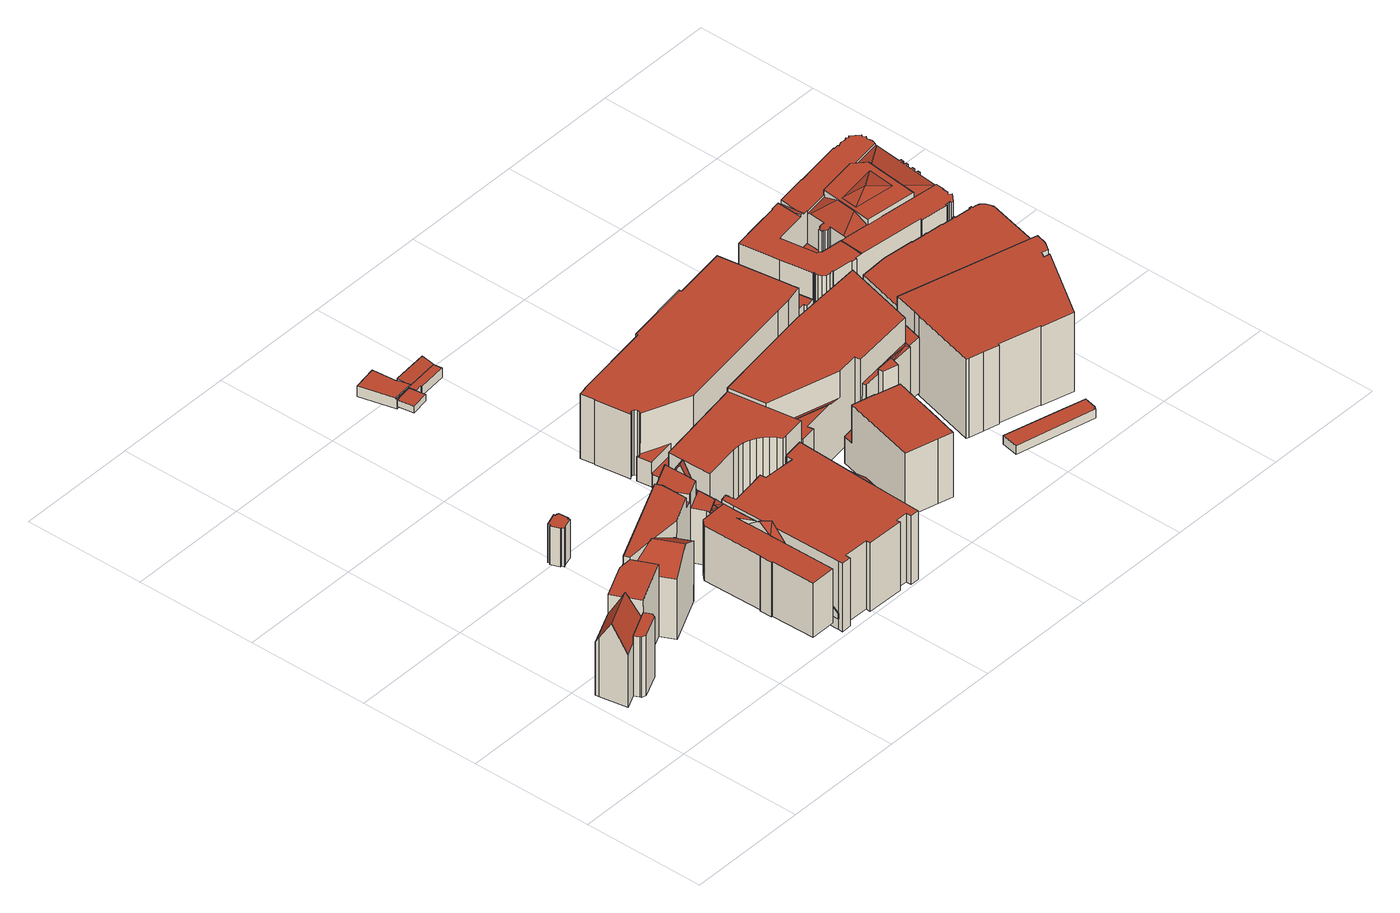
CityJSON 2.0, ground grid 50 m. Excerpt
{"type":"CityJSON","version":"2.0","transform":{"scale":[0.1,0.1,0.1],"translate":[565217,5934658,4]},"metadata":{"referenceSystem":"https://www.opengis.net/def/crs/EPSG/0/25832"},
"CityObjects":{
"building1":{"type":"Building","attributes":{"name":"Gericht","Gemeindeschluessel":"02100108","Geometrietyp2DReferenz":"3000","function":"31001_3010","roofType":"1000","measuredHeight":33.79,"storeysAboveGround":4},"address":[{"country":"Germany","locality":"Hamburg","thoroughfareNumber":"13","thoroughfareName":"Dammtorwall"}],"geometry":[{"type":"Solid","lod":"2","boundaries":[[[[0,1,2,3,4,5,6]],[[7,8,9,10,11,12,13]],[[14,15,16]],[[17,18,19]],[[20,21,22,23,24,25,26,27,28]],[[29,30,31]],[[32,33,34,35]],[[32,35,36]],[[33,32,37]],[[38,39,40,41,42,43,28]],[[44,45,39,38,27]],[[46,47,48]],[[49,46,48,50]],[[50,48,51]],[[52,53,54]],[[54,53,55]],[[54,55,56]],[[57,58,59]],[[5,4,60,61]],[[3,2,62,63]],[[2,1,64,62]],[[1,0,65,64]],[[0,6,66,65]],[[10,9,16,15]],[[16,9,8,67,68]],[[7,13,69]],[[11,70,12]],[[68,71,72,16]],[[72,73,14,16]],[[74,75,59,58]],[[19,18,76,77,30]],[[77,78,31,30]],[[20,28,43]],[[26,79,44,27]],[[26,25,80,79]],[[23,22,30,29]],[[30,22,21,17,19]],[[81,82,83]],[[84,85,55]],[[86,87,88,89]],[[90,91,92,93]],[[91,94,95,92]],[[96,34,33]],[[97,32,36]],[[37,32,98]],[[99,100,33]],[[37,98,51,48]],[[42,41,101,102]],[[41,40,103,101]],[[79,104,45,44]],[[99,47,46,105,100]],[[47,99,48]],[[98,106,50,51]],[[107,81,83,52]],[[108,109,110,111]],[[112,113,114,115]],[[116,117,118,119]],[[120,97,36,35,34,96,121,122,123]],[[119,124,125,107,52,54,56,116]],[[24,23,29,31,78,126,57,59,75,127,128,129]],[[11,10,15,14,73,76,18,17,21,20,43,42,102,110,109,70]],[[86,94,91,90,130,131,84,55,82,81,107,125,106,98,32,97,120,113,112,87]],[[132,133,93,92,95,89,88,115,114,123,122,129,128,134,135,136,137,63,62,64,65,66,138,139,111,110,102,101,103,140,141,124,119,118,142]],[[143,12,70,109,108,144]],[[108,111,139,145,144]],[[136,67,8,7,69,146,137]],[[114,113,120,123]],[[95,94,86,89]],[[103,40,39,45,104,147,140]],[[142,118,117,148]],[[55,53,82]],[[141,49,50,106,125,124]],[[140,147,105,46,49,141]],[[27,38,28]],[[133,130,90,93]],[[88,87,112,115]],[[132,131,130,133]],[[142,148,85,84,131,132]],[[122,121,80,25,24,129]],[[134,128,127,149]],[[134,149,150,151,135]],[[136,135,151,67]],[[152,153,71]],[[74,58,57,126,153]],[[66,6,5,61,154,138]],[[137,146,60,4,3,63]],[[12,143,13]],[[139,138,154,145]],[[117,116,56,55,85,148]],[[83,82,53,52]],[[48,99,33,37]],[[96,33,100,105,147,104,79,80,121]],[[149,127,75,74,153,152,150]],[[152,71,68,67,151,150]],[[126,78,77,76,73,72,71,153]],[[154,61,60,146,69,13,143,144,145]]]],"semantics":{"surfaces":[{"type":"RoofSurface"},{"type":"WallSurface"},{"type":"GroundSurface"}],"values":[[0,0,0,0,0,0,0,0,0,0,0,0,0,0,0,0,0,0,1,1,1,1,1,1,1,1,1,1,1,1,1,1,1,1,1,1,1,1,1,1,1,1,1,1,1,1,1,1,1,1,1,1,1,1,1,1,1,1,1,1,1,0,2,0,1,1,1,1,1,1,1,1,1,1,1,1,1,1,1,1,1,1,1,1,1,1,1,1,0,0,0,0,0,0,0,0]]}}]},
"building2":{"type":"Building","attributes":{"Gemeindeschluessel":"02100108","Geometrietyp2DReferenz":"3000","function":"51009_1610","roofType":"1000","measuredHeight":16.73},"address":[{"country":"Germany","locality":"Hamburg"}],"geometry":[{"type":"Solid","lod":"2","boundaries":[[[[155,156,157,158]],[[156,159,160,157]],[[159,161,162,160]],[[161,163,164,162]],[[163,165,166,164]],[[165,167,168,166]],[[167,169,170,168]],[[169,171,172,170]],[[173,174,175,176]],[[174,177,178,175]],[[177,179,180,178]],[[177,174,173,181,171,169,167,165,163,161,159,156,155,182,179]],[[176,175,178,180,183,158,157,160,162,164,166,168,170,172,184]],[[180,179,182,183]],[[184,181,173,176]],[[172,171,181,184]],[[183,182,155,158]]]],"semantics":{"surfaces":[{"type":"WallSurface"},{"type":"RoofSurface"},{"type":"GroundSurface"}],"values":[[0,0,0,0,0,0,0,0,0,0,0,1,2,0,0,0,0]]}}]},
"building3":{"type":"Building","attributes":{"Gemeindeschluessel":"02100108","Geometrietyp2DReferenz":"3000","function":"31001_2010","roofType":"1000","measuredHeight":29.78,"storeysAboveGround":6},"address":[{"country":"Germany","locality":"Hamburg","thoroughfareName":"Dammtorwall"}],"geometry":[{"type":"Solid","lod":"2","boundaries":[[[[185,186,187,188]],[[186,189,190,187]],[[189,191,192,190]],[[191,193,194,192]],[[195,196,197,198]],[[199,200,201,202]],[[200,203,204,201]],[[203,205,206,204]],[[205,207,208,206]],[[207,209,210,208]],[[209,211,212,210]],[[211,213,214,212]],[[215,216,217,218]],[[216,219,220,217]],[[221,222,223,224]],[[225,226,227,228]],[[226,229,230,227]],[[229,231,232,230]],[[233,234,235,236]],[[236,235,218,217,220,224,223,188,187,190,192,194,228,227,230,232,237,238,239,198,197,202,201,204,206,208,210,212,214,240]],[[191,189,186,185,222,221,219,216,215,234,233,241,213,211,209,207,205,203,200,199,196,195,242,243,244,231,229,226,225,193]],[[225,228,194,193]],[[221,224,220,219]],[[242,239,238,243]],[[215,218,235,234]],[[233,236,240,241]],[[241,240,214,213]],[[199,202,197,196]],[[195,198,239,242]],[[185,188,223,222]],[[243,238,237,244]],[[244,237,232,231]]]],"semantics":{"surfaces":[{"type":"WallSurface"},{"type":"GroundSurface"},{"type":"RoofSurface"}],"values":[[0,0,0,0,0,0,0,0,0,0,0,0,0,0,0,0,0,0,0,1,2,0,0,0,0,0,0,0,0,0,0,0]]}}]},
"building4":{"type":"Building","attributes":{"Gemeindeschluessel":"02100108","Geometrietyp2DReferenz":"3000","function":"31001_2020","roofType":"1000","measuredHeight":4.52},"address":[{"country":"Germany","locality":"Hamburg","thoroughfareName":"Dammtorwall"}],"geometry":[{"type":"Solid","lod":"2","boundaries":[[[[245,246,247,248,249]],[[245,249,250,251]],[[249,248,252,250]],[[253,254,255,256]],[[254,257,258,255]],[[257,259,260,258]],[[259,261,262,260]],[[261,263,264,262]],[[263,265,266,264]],[[267,268,247,246]],[[269,270,271,272]],[[270,273,274,271]],[[273,275,276,274]],[[275,277,278,276]],[[277,279,280,278]],[[251,250,252,256,255,258,260,262,264,266,272,271,274,276,278,280,281]],[[281,280,279,282]],[[272,266,265,269]],[[281,282,267,246,245,251]],[[252,248,247,268,253,256]],[[265,263,261,259,257,254,253,268,267,282,279,277,275,273,270,269]]]],"semantics":{"surfaces":[{"type":"RoofSurface"},{"type":"WallSurface"},{"type":"GroundSurface"}],"values":[[0,1,1,1,1,1,1,1,1,1,1,1,1,1,1,2,1,1,1,1,0]]}}]},
"building5":{"type":"Building","attributes":{"Gemeindeschluessel":"02100108","Geometrietyp2DReferenz":"3000","function":"31001_2080","roofType":"1000","measuredHeight":2.8,"storeysAboveGround":1},"address":[{"country":"Germany","locality":"Hamburg","thoroughfareName":"Gorch-Fock-Wall"}],"geometry":[{"type":"Solid","lod":"2","boundaries":[[[[283,284,285,286,287]],[[288,289,290,291,292]],[[286,285,288,292]],[[285,284,289,288]],[[284,283,290,289]],[[283,287,291,290]],[[287,286,292,291]]]],"semantics":{"surfaces":[{"type":"RoofSurface"},{"type":"GroundSurface"},{"type":"WallSurface"}],"values":[[0,1,2,2,2,2,2]]}}]},
"building6":{"type":"Building","attributes":{"Gemeindeschluessel":"02100108","Geometrietyp2DReferenz":"3000","function":"31001_2010","roofType":"1000","measuredHeight":32.4,"storeysAboveGround":9},"address":[{"country":"Germany","locality":"Hamburg","thoroughfareNumber":"7a","thoroughfareName":"Dammtorwall"}],"geometry":[{"type":"Solid","lod":"2","boundaries":[[[[293,294,295,296]],[[297,298,299,300]],[[301,302,303,304]],[[305,306,307,308]],[[306,309,310,307]],[[309,311,312,310]],[[313,314,315,316]],[[315,308,307,310,312,300,299,304,303,317,296,295,318,316]],[[302,301,298,297,311,309,306,305,314,313,319,294,293,320]],[[319,318,295,294]],[[293,296,317,320]],[[313,316,318,319]],[[305,308,315,314]],[[320,317,303,302]],[[301,304,299,298]],[[297,300,312,311]]]],"semantics":{"surfaces":[{"type":"WallSurface"},{"type":"GroundSurface"},{"type":"RoofSurface"}],"values":[[0,0,0,0,0,0,0,1,2,0,0,0,0,0,0,0]]}}]},
"building7":{"type":"Building","attributes":{"Gemeindeschluessel":"02100108","Geometrietyp2DReferenz":"3000","function":"31001_2080","roofType":"1000","measuredHeight":5.4,"storeysAboveGround":1},"address":[{"country":"Germany","locality":"Hamburg","thoroughfareNumber":"4","thoroughfareName":"Gorch-Fock-Wall"}],"geometry":[{"type":"Solid","lod":"2","boundaries":[[[[321,322,323,324,325]],[[326,321,325]],[[324,327,325]],[[328,329,330,331]],[[329,332,333,330]],[[334,335,336,337]],[[335,338,339,336]],[[336,339,340,341,342,343,331,330,333,337]],[[326,325,327,344,345,346,347]],[[344,342,341,345]],[[346,340,339,338,348,347]],[[337,333,332,334]],[[343,323,322,349,328,331]],[[322,321,326,347,348,349]],[[342,344,327,324,323,343]],[[345,341,340,346]],[[348,338,335,334,332,329,328,349]]]],"semantics":{"surfaces":[{"type":"RoofSurface"},{"type":"WallSurface"},{"type":"GroundSurface"}],"values":[[0,1,1,1,1,1,1,2,0,1,1,1,1,1,1,1,0]]}}]},
"building8":{"type":"Building","attributes":{"Gemeindeschluessel":"02100108","Geometrietyp2DReferenz":"3000","function":"31001_2010","roofType":"1000","measuredHeight":11.94,"storeysAboveGround":4},"address":[{"country":"Germany","locality":"Hamburg","thoroughfareName":"Welckerstraße"}],"geometry":[{"type":"Solid","lod":"2","boundaries":[[[[350,351,352,353]],[[351,354,355,352]],[[356,350,353,357]],[[358,356,357,359]],[[359,355,354,358]],[[359,357,353,352,355]],[[354,351,350,356,358]]]],"semantics":{"surfaces":[{"type":"WallSurface"},{"type":"GroundSurface"},{"type":"RoofSurface"}],"values":[[0,0,0,0,0,1,2]]}}]},
"building9":{"type":"Building","attributes":{"Gemeindeschluessel":"02100108","Geometrietyp2DReferenz":"3000","function":"31001_2010","roofType":"1000","measuredHeight":28.14,"storeysAboveGround":7},"address":[{"country":"Germany","locality":"Hamburg","thoroughfareNumber":"8","thoroughfareName":"Welckerstraße"}],"geometry":[{"type":"Solid","lod":"2","boundaries":[[[[360,361,362,363]],[[364,365,363,362]],[[361,360,366,367]],[[368,369,370,371]],[[369,372,373,370]],[[372,374,375,373]],[[374,376,377,375]],[[376,378,379,377]],[[378,380,381,379]],[[380,382,383,381]],[[382,384,385,383]],[[367,366,386,371,370,373,375,377,379,381,383,385,387]],[[387,385,384,388]],[[371,386,389,368]],[[366,360,363,365,389,386]],[[387,388,364,362,361,367]],[[389,365,364,388,384,382,380,378,376,374,372,369,368]]]],"semantics":{"surfaces":[{"type":"RoofSurface"},{"type":"WallSurface"},{"type":"GroundSurface"}],"values":[[0,1,1,1,1,1,1,1,1,1,1,2,1,1,1,1,0]]}}]},
"building10":{"type":"Building","attributes":{"Gemeindeschluessel":"02100108","Geometrietyp2DReferenz":"3000","function":"31001_2010","roofType":"1000","measuredHeight":28.21,"storeysAboveGround":3},"address":[{"country":"Germany","locality":"Hamburg","thoroughfareNumber":"4","thoroughfareName":"Dammtorwall"}],"geometry":[{"type":"Solid","lod":"2","boundaries":[[[[390,391,392,393,394]],[[395,396,397,398,399,400,401]],[[402,403,404,405]],[[406,407,408,409]],[[407,410,411,408]],[[410,412,413,411]],[[412,414,415,413]],[[414,416,417,415]],[[416,418,419,417]],[[418,420,421,419]],[[420,422,423,421]],[[424,425,426,427]],[[425,428,429,426]],[[428,430,431,429]],[[430,432,433,431]],[[432,434,435,433]],[[434,436,437,435]],[[436,438,439,437]],[[438,440,441,439]],[[440,406,409,441]],[[393,392,442,443]],[[390,394,398,397]],[[400,399,444,445]],[[395,401,446,447]],[[401,400,445,446]],[[448,449,450,451]],[[449,452,453,450]],[[452,454,455,453]],[[456,457,458,459]],[[457,460,461,458]],[[460,462,463,461]],[[462,464,465,463]],[[464,466,467,465]],[[466,468,469,467]],[[468,470,471,469]],[[470,472,473,471]],[[472,474,475,473]],[[476,477,478,479]],[[480,481,404,403]],[[482,483,484,485]],[[454,486,396,395,447,455]],[[478,487,451,450,453,455,447,446,445,444,443,442,427,426,429,431,433,435,437,439,441,409,408,411,413,415,417,419,421,423,459,458,461,463,465,467,469,471,473,475,485,484,479]],[[478,477,480,403,402,487]],[[479,484,483,476]],[[485,475,474,482]],[[487,402,405,488,448,451]],[[444,399,398,394,393,443]],[[442,392,391,489,424,427]],[[391,390,397,396,486,489]],[[405,404,481,490,491,488]],[[423,422,491,490,456,459]],[[474,472,470,468,466,464,462,460,457,456,490,481,480,477,476,483,482]],[[491,422,420,418,416,414,412,410,407,406,440,438,436,434,432,430,428,425,424,489,486,454,452,449,448,488]]]],"semantics":{"surfaces":[{"type":"RoofSurface"},{"type":"WallSurface"},{"type":"GroundSurface"}],"values":[[0,0,0,1,1,1,1,1,1,1,1,1,1,1,1,1,1,1,1,1,1,1,1,1,1,1,1,1,1,1,1,1,1,1,1,1,1,1,1,1,1,2,1,1,1,1,1,1,1,1,1,0,0]]}}]},
"building11":{"type":"Building","attributes":{"Gemeindeschluessel":"02100108","Geometrietyp2DReferenz":"3000","function":"31001_2460","roofType":"1000","measuredHeight":35.08,"storeysAboveGround":4},"address":[{"country":"Germany","locality":"Hamburg","thoroughfareNumber":"5","thoroughfareName":"Dammtorwall"}],"geometry":[{"type":"Solid","lod":"2","boundaries":[[[[492,493,494,495]],[[496,497,498,499,500,501,502,503,504]],[[505,506,507,508]],[[509,502,510]],[[511,496,509]],[[512,511,509,510]],[[513,514,515,516,517]],[[518,519,494,493]],[[520,521,522,523]],[[524,525,492,495]],[[526,527,528,529]],[[499,498,514,513]],[[498,497,515,514]],[[507,506,502,501]],[[510,502,530,531]],[[532,533,511,534]],[[535,536,537,538]],[[536,539,540,537]],[[539,541,542,540]],[[543,544,545,546]],[[531,530,547,548,549,550]],[[512,510,531,550,551,552]],[[552,551,553,554,555,556,557,558,559,546,545,529,528,523,522,560,538,537,540,542,561]],[[532,562,521,520,519,518,563,564,533]],[[564,516,515,497,496,511,533]],[[558,563,518,493,492,525,565,559]],[[528,527,524,495,494,519,520,523]],[[532,534,535,538,560,562]],[[561,542,541,566]],[[561,566,512,552]],[[503,567,504]],[[551,550,549,553]],[[553,549,548,554]],[[554,548,547,505,508,555]],[[556,500,499,513,517,557]],[[555,508,507,501,500,556]],[[530,502,503,502,506,505,547]],[[529,545,544,526]],[[546,559,565,543]],[[557,517,516,564,563,558]],[[562,560,522,521]],[[541,539,536,535,534,511,512,566]],[[496,504,567,509]],[[567,503,502,509]],[[565,525,524,527,526,544,543]]]],"semantics":{"surfaces":[{"type":"RoofSurface"},{"type":"WallSurface"},{"type":"GroundSurface"}],"values":[[0,0,0,0,0,0,0,1,1,1,1,1,1,1,1,1,1,1,1,1,0,1,2,0,1,1,1,1,1,1,1,1,1,1,1,1,1,1,1,1,1,0,0,0,0]]}}]},
"building12":{"type":"Building","attributes":{"Gemeindeschluessel":"02100108","Geometrietyp2DReferenz":"3000","function":"31001_2080","roofType":"1000","measuredHeight":3.77,"storeysAboveGround":2},"address":[{"country":"Germany","locality":"Hamburg","thoroughfareName":"Dammtorstraße"}],"geometry":[{"type":"Solid","lod":"2","boundaries":[[[[568,569,570,571]],[[572,573,574,575]],[[573,576,577,574]],[[576,578,579,577]],[[578,580,581,579]],[[580,582,583,581]],[[575,570,569,572]],[[571,583,582,568]],[[571,570,575,574,577,579,581,583]],[[582,580,578,576,573,572,569,568]]]],"semantics":{"surfaces":[{"type":"WallSurface"},{"type":"GroundSurface"},{"type":"RoofSurface"}],"values":[[0,0,0,0,0,0,0,0,1,2]]}}]},
"building13":{"type":"Building","attributes":{"Gemeindeschluessel":"02100108","Geometrietyp2DReferenz":"3000","function":"31001_2010","roofType":"1000","measuredHeight":34.6,"storeysAboveGround":8},"address":[{"country":"Germany","locality":"Hamburg","thoroughfareNumber":"12","thoroughfareName":"Dammtorstraße"}],"geometry":[{"type":"Solid","lod":"2","boundaries":[[[[584,585,586,587]],[[585,588,589,586]],[[590,591,592,593]],[[591,594,595,592]],[[594,596,597,595]],[[596,598,599,597]],[[598,600,601,599]],[[600,602,603,601]],[[602,604,605,603]],[[604,606,607,605]],[[606,608,609,607]],[[608,584,587,609]],[[610,611,612,613]],[[593,592,595,597,599,601,603,605,607,609,587,586,589,613,612,614,615]],[[614,612,611,616]],[[615,614,616,617,618,619]],[[615,619,620,621,590,593]],[[617,621,620,618]],[[613,589,588,610]],[[620,619,618]],[[588,585,584,608,606,604,602,600,598,596,594,591,590,621,617,616,611,610]]]],"semantics":{"surfaces":[{"type":"WallSurface"},{"type":"GroundSurface"},{"type":"RoofSurface"}],"values":[[0,0,0,0,0,0,0,0,0,0,0,0,0,1,0,0,0,0,0,2,2]]}}]},
"building14":{"type":"Building","attributes":{"Gemeindeschluessel":"02100108","Geometrietyp2DReferenz":"3000","function":"51009_1610","roofType":"1000","measuredHeight":9},"address":[{"country":"Germany","locality":"Hamburg"}],"geometry":[{"type":"Solid","lod":"2","boundaries":[[[[622,623,624,625,626,627,628,629,630,631,632,633,634,635,636,637,638,639]],[[640,641,642,643,644,645,646,647,648,649,650,651,652,653,654,655,656,657]],[[655,622,639,656]],[[654,623,622,655]],[[653,624,623,654]],[[652,625,624,653]],[[651,626,625,652]],[[650,627,626,651]],[[649,628,627,650]],[[648,629,628,649]],[[647,630,629,648]],[[646,631,630,647]],[[645,632,631,646]],[[644,633,632,645]],[[643,634,633,644]],[[642,635,634,643]],[[641,636,635,642]],[[640,637,636,641]],[[657,638,637,640]],[[656,639,638,657]]]],"semantics":{"surfaces":[{"type":"GroundSurface"},{"type":"RoofSurface"},{"type":"WallSurface"}],"values":[[0,1,2,2,2,2,2,2,2,2,2,2,2,2,2,2,2,2,2,2]]}}]},
"building15":{"type":"Building","attributes":{"Gemeindeschluessel":"02100108","Geometrietyp2DReferenz":"3000","function":"31001_3010","roofType":"1000","measuredHeight":30.44,"storeysAboveGround":6},"address":[{"country":"Germany","locality":"Hamburg","thoroughfareNumber":"15","thoroughfareName":"Dammtorstraße"}],"geometry":[{"type":"Solid","lod":"2","boundaries":[[[[658,659,660,613]],[[659,661,662,660]],[[661,663,664,662]],[[663,665,666,664]],[[665,667,668,666]],[[667,669,670,668]],[[671,672,673,674]],[[672,675,676,673]],[[675,677,614,676]],[[678,658,613,612]],[[679,680,681,682]],[[680,683,684,681]],[[683,685,686,684]],[[685,687,688,686]],[[687,689,690,688]],[[689,691,692,690]],[[691,693,694,692]],[[693,695,696,694]],[[695,697,698,696]],[[697,699,700,698]],[[699,701,702,700]],[[701,703,704,702]],[[703,705,706,704]],[[705,707,708,706]],[[707,709,710,708]],[[709,711,712,710]],[[711,713,714,712]],[[713,715,716,714]],[[715,717,718,716]],[[717,719,720,718]],[[677,678,612,614]],[[717,715,713,711,709,707,705,703,701,699,697,695,693,691,689,687,685,683,680,679,721,722,669,667,665,663,661,659,658,678,677,675,672,671,719]],[[723,682,681,684,686,688,690,692,694,696,698,700,702,704,706,708,710,712,714,716,718,720,674,673,676,614,612,613,660,662,664,666,668,670,724]],[[720,719,671,674]],[[723,721,679,682]],[[724,722,721,723]],[[670,669,722,724]]]],"semantics":{"surfaces":[{"type":"WallSurface"},{"type":"RoofSurface"},{"type":"GroundSurface"}],"values":[[0,0,0,0,0,0,0,0,0,0,0,0,0,0,0,0,0,0,0,0,0,0,0,0,0,0,0,0,0,0,0,1,2,0,0,0,0]]}}]},
"building16":{"type":"Building","attributes":{"Gemeindeschluessel":"02100108","Geometrietyp2DReferenz":"3000","function":"31001_3050","roofType":"1000","measuredHeight":27.7,"storeysAboveGround":6},"address":[{"country":"Germany","locality":"Hamburg","thoroughfareNumber":"2","thoroughfareName":"Dammtorwall"}],"geometry":[{"type":"Solid","lod":"2","boundaries":[[[[725,726,727]],[[728,729,730,731,732,733,734,735,736,737,738,739,740,741,742,743,744,745,746]],[[747,748,749,750,751,752]],[[753,754,755,756,757,758,759,760,761,762,763,764,765,766,767,768,769,770,771,772,773,774,775,776,777,778,779,780,747,781,782]],[[783,784,785,786,787]],[[788,789,790,791,792,784]],[[793,794,795,796,797,798,799,800,801,802,803,804,805,806,807,808,788,784,783]],[[809,725,810]],[[811,812,813,814]],[[815,816,817,818]],[[816,819,820,817]],[[819,821,822,820]],[[821,823,824,822]],[[823,825,826,824]],[[825,827,828,826]],[[827,829,830,828]],[[829,831,832,830]],[[831,833,834,832]],[[833,835,836,834]],[[837,838,839,840]],[[841,750,749]],[[842,744,725,809]],[[744,843,726,725]],[[844,845,846,847]],[[845,848,849,846]],[[848,850,851,849]],[[745,744,725,727]],[[744,743,810,725]],[[741,740,787,786]],[[739,738,852,853]],[[738,737,854,852]],[[737,736,855,854]],[[736,735,856,855]],[[735,734,857,856]],[[734,733,858,857]],[[733,732,859,858]],[[732,731,860,859]],[[731,730,861,860]],[[730,729,862,861]],[[729,728,863,862]],[[728,746,864,863]],[[751,750,865]],[[752,781,747]],[[866,867,868,869]],[[867,870,871,868]],[[870,872,873,871]],[[872,874,875,873]],[[876,877,878,879]],[[877,880,881,878]],[[880,882,883,881]],[[780,748,747]],[[779,778,884,885]],[[778,777,886,884]],[[777,776,887,886]],[[776,775,888,887]],[[775,774,889,888]],[[774,773,890,889]],[[773,772,891,890]],[[772,771,892,891]],[[771,770,893,892]],[[770,769,894,893]],[[769,768,895,894]],[[768,767,896,895]],[[767,766,897,896]],[[766,765,898,897]],[[765,764,899,898]],[[764,763,900,899]],[[763,762,901,900]],[[762,761,902,901]],[[761,760,903,902]],[[760,759,904,903]],[[759,758,905,904]],[[758,757,906,905]],[[757,756,907,906]],[[756,755,908,907]],[[754,753,791,790]],[[808,807,909,910]],[[807,806,911,909]],[[806,805,912,911]],[[805,804,913,912]],[[804,803,914,913]],[[803,802,915,914]],[[802,801,916,915]],[[801,800,917,916]],[[800,799,918,917]],[[799,798,919,918]],[[798,797,920,919]],[[797,796,921,920]],[[796,795,922,921]],[[795,794,923,922]],[[794,793,924,923]],[[925,926,927,928]],[[929,925,928,930]],[[842,809,810,743,742,931,932,933,934,935]],[[936,937,938,939,782,781,752,751,865,940,941,942]],[[903,904,905,906,907,908,943,944,945,910,909,911,912,913,914,915,916,917,918,919,920,921,922,923,924,946,947,853,852,854,855,856,857,858,859,860,861,862,863,864,948,949,847,846,849,851,950,818,817,820,822,824,826,828,830,832,834,836,951,952,953,954,955,840,839,956,957,885,884,886,887,888,889,890,891,892,893,894,895,896,897,898,899,900,901,902],[937,936,942,958,814,813,959,934,933,932,931,960,961,879,878,881,883,962,930,928,927,869,868,871,873,875,963,964,939,938]],[[965,966,835,833,831,829,827,825,823,821,819,816,815,967,850,848,845,844,843,744,842,935,968,812,811,969,941,940,865,750,841,838,837,970,971,972]],[[841,749,748,780,779,885,957,956,839,838]],[[948,864,746,745,727,726,843,844,847,949]],[[741,786,785,876,879,961,960,931,742]],[[947,946,924,793,783,787,740,739,853]],[[792,791,753,782,939,964,963,875,874]],[[945,944,789,788,808,910]],[[790,789,944,943,908,755,754]],[[883,882,973,929,930,962]],[[869,927,926,866]],[[851,850,967,815,818,950]],[[836,835,966,965,952,951]],[[935,934,959,813,812,968]],[[952,965,972,971,954,953]],[[811,814,958,942,941,969]],[[970,837,840,955,954,971]],[[973,882,880,877,876,785,784,792,874,872,870,867,866,926,925,929]]]],"semantics":{"surfaces":[{"type":"RoofSurface"},{"type":"WallSurface"},{"type":"GroundSurface"}],"values":[[0,0,0,0,0,0,0,0,1,1,1,1,1,1,1,1,1,1,1,1,1,1,1,1,1,1,1,1,1,1,1,1,1,1,1,1,1,1,1,1,1,1,1,1,1,1,1,1,1,1,1,1,1,1,1,1,1,1,1,1,1,1,1,1,1,1,1,1,1,1,1,1,1,1,1,1,1,1,1,1,1,1,1,1,1,1,1,1,1,1,1,1,1,1,1,2,0,1,1,1,1,1,1,1,1,1,1,1,1,1,1,1,0]]}}]},
"building17":{"type":"Building","attributes":{"Gemeindeschluessel":"02100108","Geometrietyp2DReferenz":"3000","function":"51009_1610","roofType":"1000","measuredHeight":25.84},"address":[{"country":"Germany","locality":"Hamburg"}],"geometry":[{"type":"Solid","lod":"2","boundaries":[[[[974,975,976,977]],[[975,978,979,976]],[[980,978,975,974,981]],[[982,977,976,979,983]],[[983,980,981,982]],[[982,981,974,977]],[[979,978,980,983]]]],"semantics":{"surfaces":[{"type":"WallSurface"},{"type":"RoofSurface"},{"type":"GroundSurface"}],"values":[[0,0,1,2,0,0,0]]}}]}
},
"vertices":[
[95,268,314],[112,262,314],[207,306,314],[213,322,314],[199,351,314],[82,295,314],[93,272,314],[200,352,365],[381,438,365],[338,529,365],[281,527,365],[147,463,365],[167,420,365],[179,396,365],[328,550,344],[281,527,344],[338,529,344],[703,728,306],[692,723,306],[703,699,306],[813,781,354],[703,728,354],[703,699,354],[745,612,354],[753,616,354],[753,615,354],[814,644,354],[814,692,354],[813,733,354],[745,612,323],[703,699,323],[705,593,323],[790,544,288],[793,557,289],[778,550,287],[778,548,287],[778,544,287],[815,545,291],[813,713,389],[841,726,389],[840,787,285],[819,777,286],[816,782,275],[813,781,275],[814,644,274],[842,658,274],[843,581,292],[815,567,292],[815,565,291],[844,554,288],[844,546,287],[815,545,287],[846,401,250],[818,363,325],[846,333,325],[818,315,288],[847,266,250],[589,537,250],[572,537,250],[575,531,250],[199,351,281],[82,295,281],[207,306,51],[213,322,51],[112,262,51],[95,268,51],[93,272,51],[381,438,314],[338,529,314],[200,352,282],[147,463,282],[439,532,375],[338,529,375],[328,550,375],[572,537,314],[575,531,314],[692,723,375],[703,699,375],[705,593,375],[814,644,289],[753,615,289],[816,462,288],[817,412,288],[816,462,250],[819,266,288],[819,266,251],[710,267,288],[714,267,288],[714,267,51],[710,267,51],[718,36,288],[715,216,288],[715,216,51],[718,36,51],[711,216,288],[711,216,51],[778,550,289],[778,544,288],[815,545,288],[815,567,291],[815,567,289],[819,777,51],[816,782,51],[840,787,51],[842,658,289],[843,581,289],[844,546,288],[846,401,288],[5,382,304],[2,395,282],[2,395,51],[5,382,51],[710,518,288],[733,542,288],[733,542,51],[710,518,51],[850,37,75],[848,37,75],[848,37,51],[850,37,51],[778,543,288],[777,564,289],[777,564,51],[778,543,51],[844,500,51],[844,500,288],[589,537,375],[574,530,314],[574,530,51],[753,616,51],[820,37,288],[818,266,288],[818,266,51],[820,37,51],[602,472,51],[409,379,51],[381,438,51],[199,352,51],[82,295,51],[23,267,51],[843,604,51],[844,554,51],[846,266,51],[173,408,388],[13,331,388],[23,267,282],[199,352,282],[843,604,289],[846,266,251],[602,472,314],[506,425,384],[409,379,314],[455,533,384],[470,533,375],[82,295,282],
[410,946,251],[407,956,251],[407,956,84],[410,946,84],[459,974,251],[459,974,84],[460,967,251],[460,967,84],[468,969,251],[468,969,84],[469,966,251],[469,966,84],[475,966,251],[475,966,84],[479,925,251],[479,925,84],[474,924,251],[474,924,84],[435,902,251],[426,897,251],[426,897,84],[435,902,84],[422,909,251],[422,909,84],[417,907,251],[417,907,84],[475,914,251],[404,944,251],[404,944,84],[475,914,84],
[891,39,302],[890,19,302],[890,19,4],[891,39,4],[850,19,302],[850,19,4],[850,37,302],[850,37,4],[844,500,302],[844,500,4],[1030,538,302],[1033,518,302],[1033,518,4],[1030,538,4],[1146,513,302],[1162,513,302],[1162,513,4],[1146,513,4],[1163,538,302],[1163,538,4],[1164,538,302],[1164,538,4],[1163,542,302],[1163,542,4],[1252,555,302],[1252,555,4],[1252,551,302],[1252,551,4],[1239,223,302],[1239,223,4],[1195,30,302],[1147,31,302],[1147,31,4],[1195,30,4],[1146,16,302],[1146,16,4],[995,20,302],[995,38,302],[995,38,4],[995,20,4],[844,554,302],[872,559,302],[872,559,4],[844,554,4],[874,548,302],[874,548,4],[872,548,302],[872,548,4],[1232,8,302],[1195,9,302],[1195,9,4],[1232,8,4],[877,517,4],[951,528,4],[1029,541,4],[1237,161,4],[1237,161,302],[1029,541,302],[951,528,302],[877,517,302],
[872,559,76],[886,561,76],[886,611,76],[843,604,76],[844,554,76],[844,554,67],[872,559,67],[843,604,67],[992,628,112],[1017,629,112],[1017,629,67],[992,628,67],[1042,627,112],[1042,627,67],[1066,620,112],[1066,620,67],[1089,609,112],[1089,609,67],[1108,596,112],[1108,596,67],[1124,579,112],[1124,579,67],[886,561,112],[886,611,112],[1138,561,112],[1149,540,112],[1149,540,67],[1138,561,67],[1066,528,112],[1066,528,67],[1028,542,112],[1028,542,67],[932,527,112],[932,527,67],[895,529,112],[895,529,67],[889,562,67],[889,562,112],
[750,1796,161],[744,1832,161],[739,1862,161],[665,1850,161],[676,1783,161],[739,1862,133],[744,1832,133],[750,1796,133],[676,1783,133],[665,1850,133],
[840,787,388],[1218,849,388],[1218,849,64],[840,787,64],[1066,620,388],[1042,627,388],[1042,627,64],[1066,620,64],[1017,629,388],[992,628,388],[992,628,64],[1017,629,64],[1138,561,388],[1124,579,388],[1124,579,64],[1138,561,64],[1108,596,388],[1108,596,64],[1089,609,388],[1089,609,64],[1163,542,388],[1149,540,388],[1149,540,64],[1163,542,64],[843,604,64],[1261,557,64],[1261,557,388],[843,604,388],
[751,1864,165],[888,1878,165],[884,1927,177],[738,1913,177],[747,1880,169],[751,1864,169],[738,1913,169],[891,1844,164],[773,1832,164],[773,1832,123],[891,1844,123],[772,1837,164],[772,1837,123],[744,1832,164],[739,1862,164],[739,1862,123],[744,1832,123],[665,1850,164],[665,1850,123],[625,1996,123],[724,2013,123],[734,1913,123],[884,1927,123],[734,1913,169],[724,2013,169],[625,1996,169],[663,1856,169],[663,1856,164],[888,1878,164],
[1239,223,122],[1252,551,122],[1252,551,3],[1239,223,3],[1397,572,122],[1397,572,3],[1364,190,122],[1364,190,3],[1421,405,122],[1421,405,3],
[1615,605,136],[1529,592,136],[1518,552,136],[1609,529,136],[1518,552,302],[1609,529,302],[1615,605,20],[1529,592,20],[1711,500,302],[1692,430,302],[1692,430,20],[1711,500,20],[1690,422,302],[1690,422,20],[1680,382,302],[1680,382,20],[1664,321,302],[1664,321,20],[1654,285,302],[1654,285,20],[1652,276,302],[1652,276,20],[1630,194,302],[1630,194,20],[1570,209,302],[1570,209,20],[1609,528,20],[1437,244,20],[1437,244,302],[1609,528,302],
[1095,997,158],[985,1040,158],[977,1037,158],[967,1040,158],[976,980,158],[979,935,110],[1177,965,110],[1095,997,110],[976,980,110],[977,975,110],[973,975,110],[977,950,110],[1871,1112,110],[1871,1114,110],[1842,1109,110],[1842,1108,110],[933,1263,334],[935,1263,334],[935,1263,51],[933,1263,51],[966,1268,334],[966,1268,51],[965,1271,334],[965,1271,51],[1300,1321,334],[1300,1321,51],[1301,1321,334],[1301,1321,51],[1299,1330,334],[1299,1330,51],[1575,1371,334],[1575,1371,51],[1577,1362,334],[1577,1362,51],[986,1041,334],[992,1049,334],[992,1049,51],[986,1041,51],[992,1058,334],[992,1058,51],[986,1067,334],[986,1067,51],[977,1070,334],[977,1070,51],[968,1068,334],[968,1068,51],[961,1061,334],[961,1061,51],[940,1205,334],[940,1205,51],[942,1206,334],[942,1206,51],[977,1037,51],[967,1040,51],[977,975,51],[973,975,51],[977,950,51],[979,935,51],[1841,1108,334],[1847,1071,334],[1847,1071,51],[1841,1108,51],[1774,1054,334],[1774,1054,51],[1709,1045,334],[1709,1045,51],[1910,1412,164],[1908,1420,164],[1908,1420,51],[1910,1412,51],[1916,1422,164],[1916,1422,51],[1917,1417,164],[1917,1417,51],[1938,1420,164],[1938,1420,51],[1937,1425,164],[1937,1425,51],[1945,1426,164],[1945,1426,51],[1945,1425,164],[1945,1425,51],[1946,1425,164],[1946,1425,51],[1970,1262,164],[1970,1262,51],[1950,1138,164],[1869,1126,164],[1869,1126,51],[1950,1138,51],[1871,1114,164],[1842,1109,164],[1990,1130,164],[1952,1124,164],[1952,1124,51],[1990,1130,51],[1177,965,334],[1871,1112,51],[1842,1108,334],[985,1040,334],[1799,1395,164],[1799,1395,334],
[1473,610,299],[1537,619,287],[1240,696,287],[1244,669,299],[1787,626,293],[1637,608,293],[1639,592,293],[1640,592,293],[1707,597,293],[1708,597,293],[1781,602,293],[1781,604,293],[1787,624,293],[1769,559,318],[1781,602,318],[1708,597,318],[1709,575,318],[1881,624,297],[1891,611,293],[1898,639,293],[1892,617,293],[1640,592,87],[1639,592,87],[1637,608,87],[1629,607,87],[1630,591,87],[1537,619,402],[1240,696,402],[1218,849,402],[1217,850,402],[1217,850,51],[1218,849,51],[1244,669,302],[1473,610,302],[1266,589,302],[1257,587,302],[1257,587,51],[1266,589,51],[1781,602,87],[1891,611,87],[1977,941,402],[1898,639,402],[1977,941,293],[2033,945,293],[2033,943,293],[2033,943,51],[2033,945,51],[1983,748,293],[1983,748,51],[1957,648,293],[1957,648,51],[1335,565,302],[1270,556,302],[1270,556,51],[1335,565,51],[1769,559,87],[1770,559,87],[1763,534,87],[1864,508,87],[1864,508,51],[1892,617,51],[1763,534,51],[1770,559,51],[1709,575,51],[1707,597,51],[1630,591,51],[1627,632,51],[1332,589,51],[1656,916,51],[1950,621,51],[1656,916,402],[1627,632,402],[1629,607,402],[1332,589,302],[1950,621,293],[1784,614,297],
[1932,230,84],[2152,174,84],[2152,174,46],[1932,230,46],[2263,146,84],[2251,96,84],[2251,96,46],[2263,146,46],[2250,92,84],[2250,92,46],[2245,93,84],[2245,93,46],[2243,84,84],[2243,84,46],[1918,160,84],[1918,160,46],
[1878,349,385],[1950,621,385],[1950,621,40],[1878,349,40],[1957,648,385],[1957,648,40],[2481,530,385],[2468,511,385],[2468,511,40],[2481,530,40],[2494,505,385],[2494,505,40],[2309,237,385],[2309,237,40],[2178,271,385],[2178,271,40],[2180,276,385],[2180,276,40],[2012,320,385],[2012,320,40],[2009,315,385],[2009,315,40],[1948,331,385],[1948,331,40],[1889,346,385],[1889,346,40],[1983,748,385],[1990,746,385],[1990,746,40],[1983,748,40],[2542,601,40],[2520,520,40],[2542,601,385],[2530,557,385],[2530,557,321],[2520,520,321],[2507,523,321],[2507,523,385],
[2221,1280,51],[2215,1283,51],[2208,1283,51],[2201,1281,51],[2196,1276,51],[2189,1277,51],[2188,1260,51],[2193,1260,51],[2197,1253,51],[2203,1249,51],[2210,1248,51],[2218,1250,51],[2209,1169,51],[2095,1181,51],[2089,1189,51],[2080,1192,51],[2059,1336,51],[2229,1361,51],[2080,1192,141],[2089,1189,141],[2095,1181,141],[2209,1169,141],[2218,1250,141],[2210,1248,141],[2203,1249,141],[2197,1253,141],[2193,1260,141],[2188,1260,141],[2189,1277,141],[2196,1276,141],[2201,1281,141],[2208,1283,141],[2215,1283,141],[2221,1280,141],[2229,1361,141],[2059,1336,141],
[1983,748,344],[2033,943,344],[2033,943,40],[2150,949,344],[2150,949,40],[2276,936,344],[2276,936,40],[2275,933,344],[2275,933,40],[2335,927,344],[2335,927,40],[2336,929,344],[2336,929,40],[2600,857,344],[2600,850,344],[2600,850,40],[2600,857,40],[2603,849,344],[2603,849,40],[2542,601,344],[1990,746,344],[2404,919,344],[2404,921,344],[2404,921,40],[2404,919,40],[2413,920,344],[2413,920,40],[2413,917,344],[2413,917,40],[2463,911,344],[2463,911,40],[2464,915,344],[2464,915,40],[2472,914,344],[2472,914,40],[2472,909,344],[2472,909,40],[2541,901,344],[2541,901,40],[2541,906,344],[2541,906,40],[2551,905,344],[2551,905,40],[2551,899,344],[2551,899,40],[2558,899,344],[2558,899,40],[2565,898,344],[2565,898,40],[2572,896,344],[2572,896,40],[2579,893,344],[2579,893,40],[2584,889,344],[2584,889,40],[2589,884,344],[2589,884,40],[2594,878,344],[2594,878,40],[2597,871,344],[2597,871,40],[2599,864,344],[2599,864,40],[2343,925,344],[2343,928,344],[2343,925,40],[2343,928,40],
[2181,1134,240],[2174,1071,240],[2177,1071,240],[2447,1036,281],[2561,1024,281],[2562,1030,281],[2574,1029,281],[2583,1030,281],[2584,1022,281],[2592,1021,281],[2619,1048,281],[2608,1059,281],[2617,1068,281],[2617,1088,281],[2620,1088,281],[2624,1124,281],[2210,1170,281],[2209,1169,281],[2184,1172,281],[2181,1134,281],[2177,1071,281],[2448,1042,281],[2208,1395,281],[2216,1468,265],[2198,1465,265],[2194,1393,281],[2192,1356,289],[2204,1358,290],[2229,1360,281],[2655,1424,281],[2653,1425,281],[2658,1433,281],[2660,1442,281],[2659,1452,281],[2656,1461,281],[2659,1465,281],[2658,1467,281],[2663,1472,281],[2654,1481,281],[2660,1488,281],[2628,1519,281],[2622,1512,281],[2613,1520,281],[2607,1515,281],[2606,1517,281],[2602,1513,281],[2592,1516,281],[2583,1516,281],[2573,1513,281],[2565,1507,281],[2564,1514,281],[2545,1511,281],[2544,1515,281],[2346,1485,281],[2346,1487,281],[2216,1468,281],[2204,1358,281],[2229,1361,281],[2625,1130,274],[2423,1270,319],[2211,1184,277],[2210,1170,272],[2624,1124,272],[2657,1420,274],[2658,1424,272],[2655,1424,272],[2229,1360,272],[2227,1347,277],[2634,1216,274],[2644,1214,272],[2645,1224,272],[2635,1225,274],[2637,1241,274],[2647,1240,272],[2648,1250,272],[2638,1251,274],[2641,1273,274],[2651,1272,272],[2652,1283,272],[2642,1284,274],[2643,1297,274],[2653,1296,272],[2655,1308,272],[2645,1309,274],[2183,1172,240],[2184,1172,240],[2080,1192,281],[2089,1189,281],[2089,1189,42],[2080,1192,42],[2041,1082,281],[2041,1085,281],[2041,1085,42],[2041,1082,42],[2040,1086,281],[2040,1086,42],[2025,1083,281],[2025,1083,42],[2010,1086,281],[2010,1086,42],[1998,1096,281],[1998,1096,42],[1992,1110,281],[1992,1110,42],[1992,1120,281],[1992,1120,42],[1995,1129,281],[1995,1129,42],[1994,1130,281],[1994,1130,42],[1990,1130,281],[1990,1130,42],[2159,1457,281],[2159,1459,281],[2159,1459,42],[2159,1457,42],[2198,1465,281],[2183,1172,281],[2174,1071,281],[2145,1074,281],[2144,1068,281],[2144,1068,42],[2145,1074,42],[2124,1070,281],[2124,1070,42],[2124,1073,281],[2124,1073,42],[2617,1088,42],[2620,1088,42],[2617,1068,42],[2608,1059,42],[2619,1048,42],[2592,1021,42],[2584,1022,42],[2583,1030,42],[2574,1029,42],[2562,1030,42],[2561,1024,42],[2447,1036,42],[2448,1042,42],[2192,1356,281],[2196,1276,272],[2201,1281,273],[2201,1281,42],[2196,1276,42],[2208,1283,274],[2208,1283,42],[2215,1283,276],[2215,1283,42],[2221,1280,277],[2221,1280,42],[2218,1250,277],[2210,1248,276],[2210,1248,42],[2218,1250,42],[2203,1249,274],[2203,1249,42],[2197,1253,273],[2197,1253,42],[2346,1485,42],[2346,1487,42],[2544,1515,42],[2545,1511,42],[2564,1514,42],[2565,1507,42],[2573,1513,42],[2583,1516,42],[2592,1516,42],[2602,1513,42],[2606,1517,42],[2607,1515,42],[2613,1520,42],[2622,1512,42],[2628,1519,42],[2660,1488,42],[2654,1481,42],[2663,1472,42],[2658,1467,42],[2659,1465,42],[2656,1461,42],[2659,1452,42],[2660,1442,42],[2658,1433,42],[2653,1425,42],[2655,1308,42],[2645,1309,42],[2653,1296,42],[2643,1297,42],[2642,1284,42],[2652,1283,42],[2651,1272,42],[2641,1273,42],[2638,1251,42],[2648,1250,42],[2647,1240,42],[2637,1241,42],[2635,1225,42],[2645,1224,42],[2644,1214,42],[2634,1216,42],[2188,1260,271],[2189,1277,271],[2189,1277,42],[2188,1260,42],[2193,1260,272],[2193,1260,42],[2209,1169,42],[2184,1172,42],[2183,1172,42],[2095,1181,42],[2095,1181,281],[2072,1338,42],[2192,1356,42],[2204,1358,42],[2229,1361,42],[2072,1338,281],[2059,1336,281],[2059,1336,42],[2655,1424,42],[2658,1424,42],[2657,1420,42],[2625,1130,42],[2624,1124,42],[2177,1071,42],[2174,1071,42],[2111,1074,42],[1980,1195,42],[1970,1262,42],[1961,1320,42],[1946,1425,42],[2057,1442,42],[2198,1465,42],[2216,1468,42],[2059,1335,42],[2094,1183,42],[2210,1170,42],[2211,1184,42],[2194,1258,42],[2227,1347,42],[2229,1360,42],[1970,1262,281],[1980,1195,281],[2111,1074,281],[2094,1183,281],[2059,1335,281],[2057,1442,281],[1946,1425,281],[1961,1320,281],[2194,1258,272],
[2545,1359,302],[2520,1136,302],[2520,1136,44],[2545,1359,44],[2310,1158,302],[2310,1158,44],[2332,1377,302],[2499,1402,302],[2499,1402,44],[2332,1377,44]
]}
